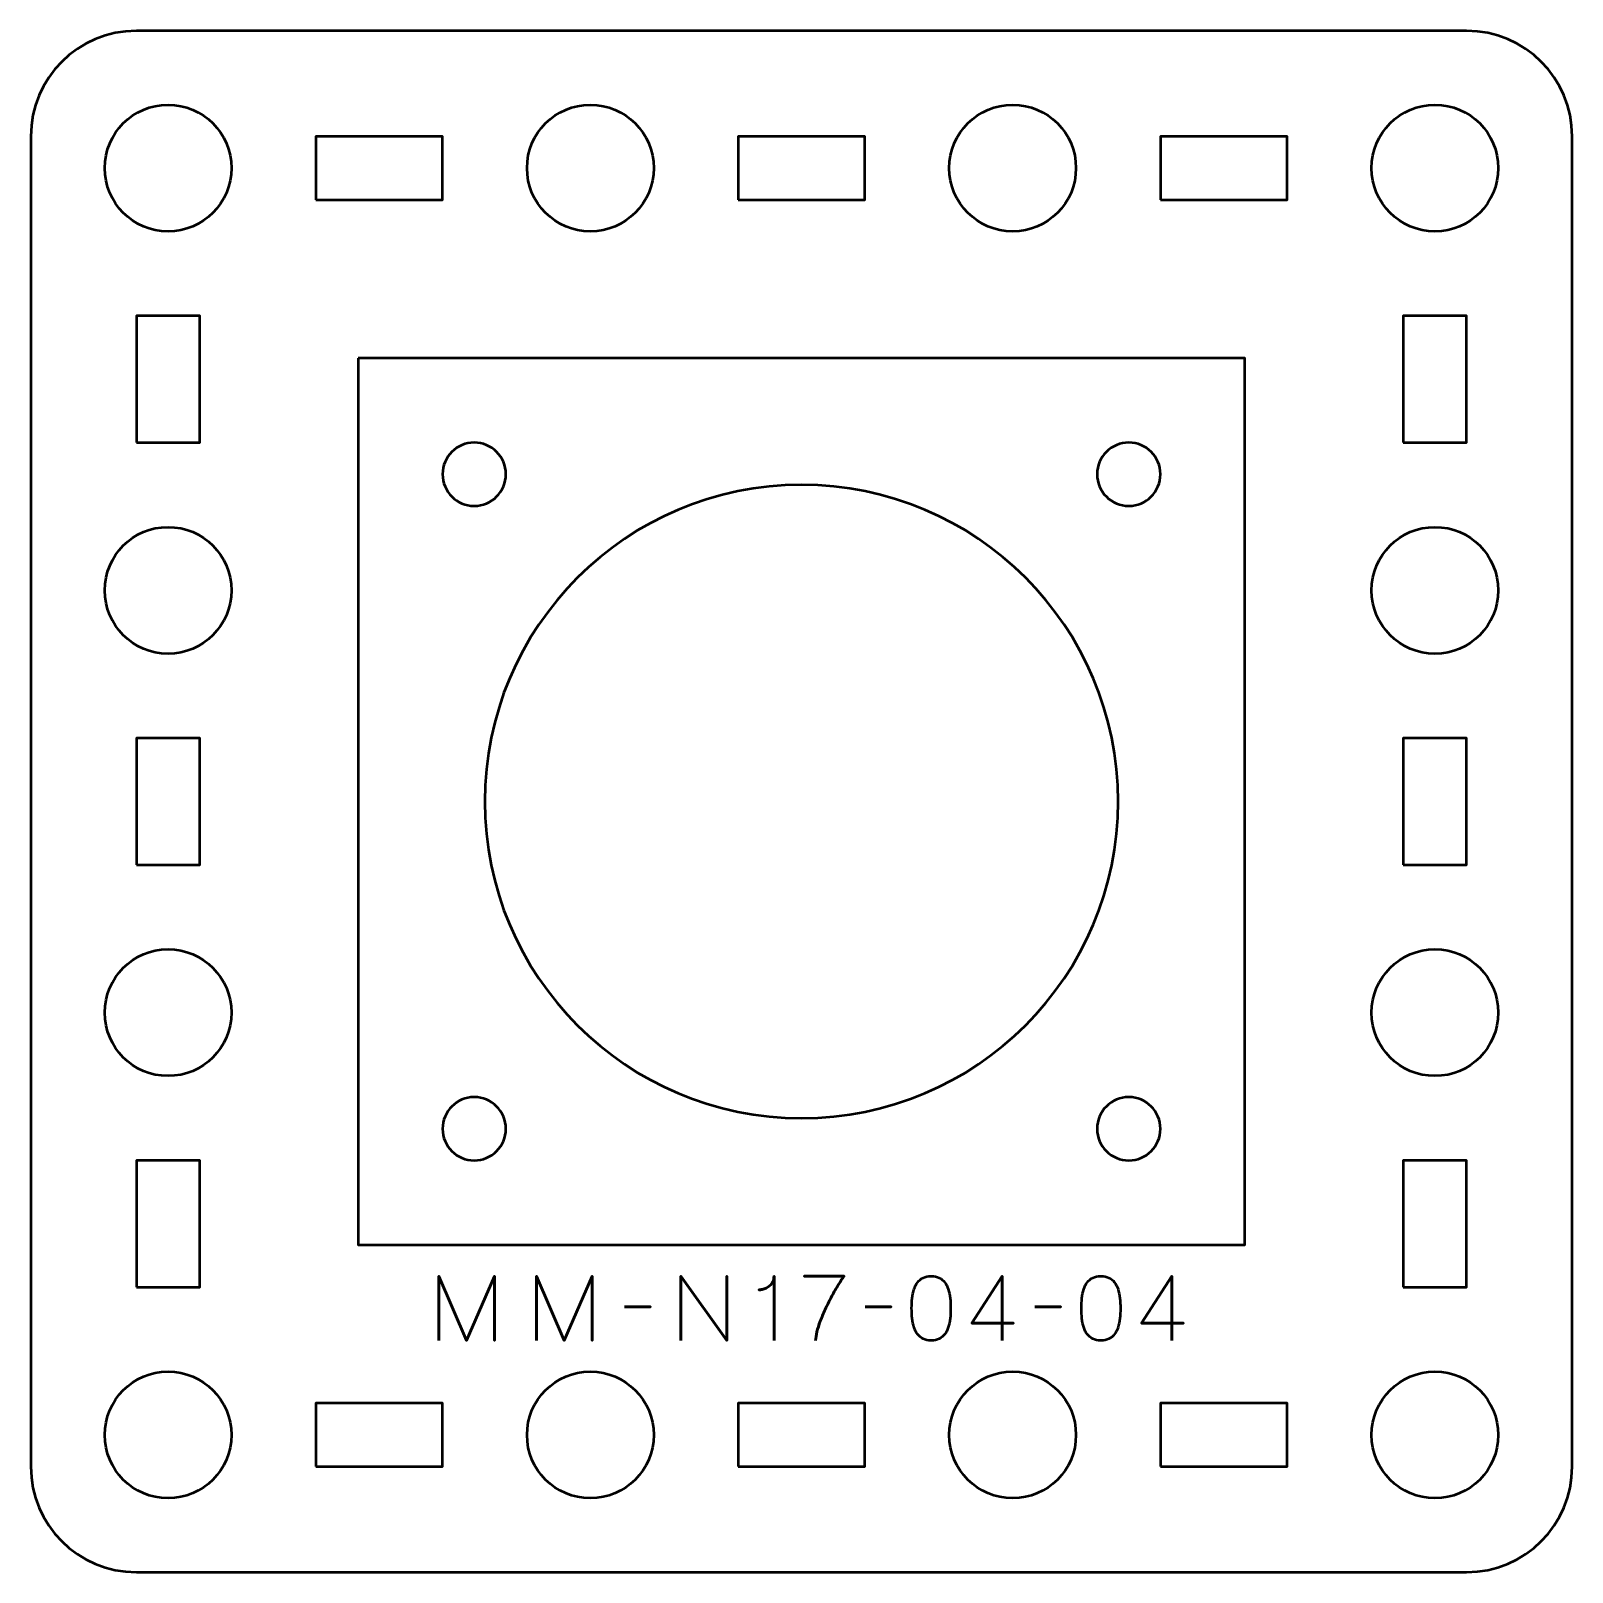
# Model space of a CAD drawing. Header units: centimetres. Extents: x -14.15 to -6.85, y -18.5 to -11.2.
import ezdxf

# ---------------------------------------------------------------- set-up
doc = ezdxf.new("R2010")
doc.units = ezdxf.units.CM
doc.header["$MEASUREMENT"] = 0
doc.layers.add('Layer 1', color=7, linetype='Continuous')

msp = doc.modelspace()

# ---------------------------------------------------------------- linework, layer by layer
at = {"layer": 'Layer 1', "color": 250, "lineweight": 53}
for points in [[(-12.79996, -11.99998), (-12.19996, -11.99998), (-12.19996, -11.69998), (-12.79996, -11.69998), (-12.79996, -11.99998)], [(-10.79996, -11.99998), (-10.19996, -11.99998), (-10.19996, -11.69998), (-10.79996, -11.69998), (-10.79996, -11.99998)], [(-8.79996, -11.99998), (-8.19996, -11.99998), (-8.19996, -11.69998), (-8.79996, -11.69998), (-8.79996, -11.99998)], [(-13.64996, -13.14998), (-13.34996, -13.14998), (-13.34996, -12.54998), (-13.64996, -12.54998), (-13.64996, -13.14998)], [(-7.64996, -13.14998), (-7.34996, -13.14998), (-7.34996, -12.54998), (-7.64996, -12.54998), (-7.64996, -13.14998)], [(-13.64996, -15.14998), (-13.34996, -15.14998), (-13.34996, -14.54998), (-13.64996, -14.54998), (-13.64996, -15.14998)], [(-7.64996, -15.14998), (-7.34996, -15.14998), (-7.34996, -14.54998), (-7.64996, -14.54998), (-7.64996, -15.14998)], [(-13.64996, -17.14998), (-13.34996, -17.14998), (-13.34996, -16.54998), (-13.64996, -16.54998), (-13.64996, -17.14998)], [(-7.64996, -17.14998), (-7.34996, -17.14998), (-7.34996, -16.54998), (-7.64996, -16.54998), (-7.64996, -17.14998)], [(-12.79996, -17.99998), (-12.19996, -17.99998), (-12.19996, -17.69998), (-12.79996, -17.69998), (-12.79996, -17.99998)], [(-10.79996, -17.99998), (-10.19996, -17.99998), (-10.19996, -17.69998), (-10.79996, -17.69998), (-10.79996, -17.99998)], [(-8.79996, -17.99998), (-8.19996, -17.99998), (-8.19996, -17.69998), (-8.79996, -17.69998), (-8.79996, -17.99998)]]:
    msp.add_lwpolyline(points, close=True, dxfattribs=at)
for centre in [(-13.49996, -11.84998), (-11.49996, -11.84998), (-9.49996, -11.84998), (-7.49996, -11.84998), (-13.49996, -13.84998), (-7.49996, -13.84998), (-13.49996, -15.84998), (-7.49996, -15.84998), (-13.49996, -17.84998), (-11.49996, -17.84998), (-9.49996, -17.84998), (-7.49996, -17.84998)]:
    msp.add_ellipse(centre, major_axis=(0, 0.3), ratio=1, dxfattribs=at)
for points, knots in [([(-14.14996, -17.99998), (-14.14996, -17.99998), (-14.14996, -11.69998), (-14.14996, -11.69998), (-14.14996, -11.69998), (-14.14996, -11.42389), (-13.92605, -11.19998), (-13.64996, -11.19998), (-13.64996, -11.19998), (-13.64996, -11.19998), (-7.34996, -11.19998), (-7.34996, -11.19998), (-7.34996, -11.19998), (-7.07387, -11.19998), (-6.84996, -11.42389), (-6.84996, -11.69998), (-6.84996, -11.69998), (-6.84996, -11.69998), (-6.84996, -17.99998), (-6.84996, -17.99998), (-6.84996, -17.99998), (-6.84996, -18.27607), (-7.07387, -18.49998), (-7.34996, -18.49998), (-7.34996, -18.49998), (-7.34996, -18.49998), (-13.64996, -18.49998), (-13.64996, -18.49998), (-13.64996, -18.49998), (-13.92605, -18.49998), (-14.14996, -18.27607), (-14.14996, -17.99998)], [0, 0, 0, 0, 0.125, 0.125, 0.125, 0.125, 0.25, 0.25, 0.25, 0.25, 0.375, 0.375, 0.375, 0.375, 0.5, 0.5, 0.5, 0.5, 0.625, 0.625, 0.625, 0.625, 0.75, 0.75, 0.75, 0.75, 0.875, 0.875, 0.875, 0.875, 1, 1, 1, 1]), ([(-12.05, -13.15), (-11.96717, -13.15), (-11.9, -13.21717), (-11.9, -13.3), (-11.9, -13.3), (-11.9, -13.38283), (-11.96717, -13.45), (-12.05, -13.45), (-12.05, -13.45), (-12.13283, -13.45), (-12.2, -13.38283), (-12.2, -13.3), (-12.2, -13.3), (-12.2, -13.21717), (-12.13283, -13.15), (-12.05, -13.15)], [0, 0, 0, 0, 0.25, 0.25, 0.25, 0.25, 0.5, 0.5, 0.5, 0.5, 0.75, 0.75, 0.75, 0.75, 1, 1, 1, 1]), ([(-8.95, -13.15), (-8.86717, -13.15), (-8.8, -13.21717), (-8.8, -13.3), (-8.8, -13.3), (-8.8, -13.38283), (-8.86717, -13.45), (-8.95, -13.45), (-8.95, -13.45), (-9.03283, -13.45), (-9.1, -13.38283), (-9.1, -13.3), (-9.1, -13.3), (-9.1, -13.21717), (-9.03283, -13.15), (-8.95, -13.15)], [0, 0, 0, 0, 0.25, 0.25, 0.25, 0.25, 0.5, 0.5, 0.5, 0.5, 0.75, 0.75, 0.75, 0.75, 1, 1, 1, 1]), ([(-10.5, -13.35), (-9.67171, -13.35), (-9, -14.02171), (-9, -14.85), (-9, -14.85), (-9, -15.67829), (-9.67171, -16.35), (-10.5, -16.35), (-10.5, -16.35), (-11.32829, -16.35), (-12, -15.67829), (-12, -14.85), (-12, -14.85), (-12, -14.02171), (-11.32829, -13.35), (-10.5, -13.35)], [0, 0, 0, 0, 0.25, 0.25, 0.25, 0.25, 0.5, 0.5, 0.5, 0.5, 0.75, 0.75, 0.75, 0.75, 1, 1, 1, 1]), ([(-12.05, -16.25), (-11.96717, -16.25), (-11.9, -16.31717), (-11.9, -16.4), (-11.9, -16.4), (-11.9, -16.48283), (-11.96717, -16.55), (-12.05, -16.55), (-12.05, -16.55), (-12.13283, -16.55), (-12.2, -16.48283), (-12.2, -16.4), (-12.2, -16.4), (-12.2, -16.31717), (-12.13283, -16.25), (-12.05, -16.25)], [0, 0, 0, 0, 0.25, 0.25, 0.25, 0.25, 0.5, 0.5, 0.5, 0.5, 0.75, 0.75, 0.75, 0.75, 1, 1, 1, 1]), ([(-8.95, -16.25), (-8.86717, -16.25), (-8.8, -16.31717), (-8.8, -16.4), (-8.8, -16.4), (-8.8, -16.48283), (-8.86717, -16.55), (-8.95, -16.55), (-8.95, -16.55), (-9.03283, -16.55), (-9.1, -16.48283), (-9.1, -16.4), (-9.1, -16.4), (-9.1, -16.31717), (-9.03283, -16.25), (-8.95, -16.25)], [0, 0, 0, 0, 0.25, 0.25, 0.25, 0.25, 0.5, 0.5, 0.5, 0.5, 0.75, 0.75, 0.75, 0.75, 1, 1, 1, 1])]:
    msp.add_open_spline(points, degree=3, knots=knots, dxfattribs=at)
at = {"layer": 'Layer 1', "color": 30, "lineweight": 53}
for points, knots in [([(-12.6, -12.75), (-12.6, -12.75), (-8.4, -12.75), (-8.4, -12.75), (-8.4, -12.75), (-8.4, -12.75), (-8.4, -16.95), (-8.4, -16.95), (-8.4, -16.95), (-8.4, -16.95), (-12.6, -16.95), (-12.6, -16.95), (-12.6, -16.95), (-12.6, -16.95), (-12.6, -12.75), (-12.6, -12.75)], [0, 0, 0, 0, 0.25, 0.25, 0.25, 0.25, 0.5, 0.5, 0.5, 0.5, 0.75, 0.75, 0.75, 0.75, 1, 1, 1, 1]), ([(-12.2172, -17.40259), (-12.2172, -17.40259), (-12.2172, -17.09737), (-12.2172, -17.09737), (-12.2172, -17.09737), (-12.2172, -17.09737), (-12.08597, -17.40259), (-12.08597, -17.40259), (-12.08597, -17.40259), (-12.08597, -17.40259), (-11.95431, -17.09737), (-11.95431, -17.09737), (-11.95431, -17.09737), (-11.95431, -17.09737), (-11.95431, -17.40259), (-11.95431, -17.40259), (-11.95431, -17.40259), (-11.95431, -17.40259), (-11.95431, -17.09737), (-11.95431, -17.09737), (-11.95431, -17.09737), (-11.95431, -17.09737), (-12.08597, -17.40259), (-12.08597, -17.40259), (-12.08597, -17.40259), (-12.08597, -17.40259), (-12.2172, -17.09737), (-12.2172, -17.09737), (-12.2172, -17.09737), (-12.2172, -17.09737), (-12.2172, -17.40259), (-12.2172, -17.40259)], [0, 0, 0, 0, 0.125, 0.125, 0.125, 0.125, 0.25, 0.25, 0.25, 0.25, 0.375, 0.375, 0.375, 0.375, 0.5, 0.5, 0.5, 0.5, 0.625, 0.625, 0.625, 0.625, 0.75, 0.75, 0.75, 0.75, 0.875, 0.875, 0.875, 0.875, 1, 1, 1, 1]), ([(-11.7545, -17.40259), (-11.7545, -17.40259), (-11.7545, -17.09737), (-11.7545, -17.09737), (-11.7545, -17.09737), (-11.7545, -17.09737), (-11.62327, -17.40259), (-11.62327, -17.40259), (-11.62327, -17.40259), (-11.62327, -17.40259), (-11.49161, -17.09737), (-11.49161, -17.09737), (-11.49161, -17.09737), (-11.49161, -17.09737), (-11.49161, -17.40259), (-11.49161, -17.40259), (-11.49161, -17.40259), (-11.49161, -17.40259), (-11.49161, -17.09737), (-11.49161, -17.09737), (-11.49161, -17.09737), (-11.49161, -17.09737), (-11.62327, -17.40259), (-11.62327, -17.40259), (-11.62327, -17.40259), (-11.62327, -17.40259), (-11.7545, -17.09737), (-11.7545, -17.09737), (-11.7545, -17.09737), (-11.7545, -17.09737), (-11.7545, -17.40259), (-11.7545, -17.40259)], [0, 0, 0, 0, 0.125, 0.125, 0.125, 0.125, 0.25, 0.25, 0.25, 0.25, 0.375, 0.375, 0.375, 0.375, 0.5, 0.5, 0.5, 0.5, 0.625, 0.625, 0.625, 0.625, 0.75, 0.75, 0.75, 0.75, 0.875, 0.875, 0.875, 0.875, 1, 1, 1, 1]), ([(-11.07167, -17.40259), (-11.07167, -17.40259), (-11.07167, -17.09737), (-11.07167, -17.09737), (-11.07167, -17.09737), (-11.07167, -17.09737), (-10.85408, -17.40259), (-10.85408, -17.40259), (-10.85408, -17.40259), (-10.85408, -17.40259), (-10.85408, -17.09737), (-10.85408, -17.09737), (-10.85408, -17.09737), (-10.85408, -17.09737), (-10.85408, -17.40259), (-10.85408, -17.40259), (-10.85408, -17.40259), (-10.85408, -17.40259), (-11.07167, -17.09737), (-11.07167, -17.09737), (-11.07167, -17.09737), (-11.07167, -17.09737), (-11.07167, -17.40259), (-11.07167, -17.40259)], [0, 0, 0, 0, 0.1666667, 0.1666667, 0.1666667, 0.1666667, 0.3333333, 0.3333333, 0.3333333, 0.3333333, 0.5, 0.5, 0.5, 0.5, 0.6666667, 0.6666667, 0.6666667, 0.6666667, 0.8333333, 0.8333333, 0.8333333, 0.8333333, 1, 1, 1, 1]), ([(-10.63013, -17.40259), (-10.63013, -17.40259), (-10.63013, -17.09737), (-10.63013, -17.09737), (-10.63013, -17.09737), (-10.6302, -17.10774), (-10.63204, -17.11663), (-10.63557, -17.12404), (-10.63557, -17.12404), (-10.63902, -17.13152), (-10.64361, -17.13766), (-10.64925, -17.14259), (-10.64925, -17.14259), (-10.6549, -17.14753), (-10.66097, -17.15148), (-10.66746, -17.15445), (-10.66746, -17.15445), (-10.67395, -17.15734), (-10.68023, -17.15953), (-10.6863, -17.16087), (-10.6863, -17.16087), (-10.69243, -17.16228), (-10.69766, -17.16313), (-10.7021, -17.16341), (-10.7021, -17.16341), (-10.69766, -17.16313), (-10.69243, -17.16228), (-10.6863, -17.16087), (-10.6863, -17.16087), (-10.68023, -17.15953), (-10.67395, -17.15734), (-10.66746, -17.15445), (-10.66746, -17.15445), (-10.66097, -17.15148), (-10.6549, -17.14753), (-10.64925, -17.14259), (-10.64925, -17.14259), (-10.64361, -17.13766), (-10.63902, -17.13152), (-10.63557, -17.12404), (-10.63557, -17.12404), (-10.63204, -17.11663), (-10.6302, -17.10774), (-10.63013, -17.09737), (-10.63013, -17.09737), (-10.63013, -17.09737), (-10.63013, -17.40259), (-10.63013, -17.40259)], [0, 0, 0, 0, 0.0833333, 0.0833333, 0.0833333, 0.0833333, 0.1666667, 0.1666667, 0.1666667, 0.1666667, 0.25, 0.25, 0.25, 0.25, 0.3333333, 0.3333333, 0.3333333, 0.3333333, 0.4166667, 0.4166667, 0.4166667, 0.4166667, 0.5, 0.5, 0.5, 0.5, 0.5833333, 0.5833333, 0.5833333, 0.5833333, 0.6666667, 0.6666667, 0.6666667, 0.6666667, 0.75, 0.75, 0.75, 0.75, 0.8333333, 0.8333333, 0.8333333, 0.8333333, 0.9166667, 0.9166667, 0.9166667, 0.9166667, 1, 1, 1, 1]), ([(-10.43287, -17.40259), (-10.43266, -17.39081), (-10.43061, -17.37719), (-10.42673, -17.36167), (-10.42673, -17.36167), (-10.42285, -17.34608), (-10.41756, -17.32928), (-10.41085, -17.31129), (-10.41085, -17.31129), (-10.40415, -17.2933), (-10.39639, -17.27481), (-10.38764, -17.25569), (-10.38764, -17.25569), (-10.37896, -17.23657), (-10.36958, -17.21767), (-10.35963, -17.19883), (-10.35963, -17.19883), (-10.34968, -17.17999), (-10.33952, -17.16193), (-10.32915, -17.14464), (-10.32915, -17.14464), (-10.31878, -17.12743), (-10.30862, -17.11169), (-10.29867, -17.09737), (-10.29867, -17.09737), (-10.29867, -17.09737), (-10.4879, -17.09737), (-10.4879, -17.09737), (-10.4879, -17.09737), (-10.4879, -17.09737), (-10.29867, -17.09737), (-10.29867, -17.09737), (-10.29867, -17.09737), (-10.30862, -17.11169), (-10.31878, -17.12743), (-10.32915, -17.14464), (-10.32915, -17.14464), (-10.33952, -17.16193), (-10.34968, -17.17999), (-10.35963, -17.19883), (-10.35963, -17.19883), (-10.36958, -17.21767), (-10.37896, -17.23657), (-10.38764, -17.25569), (-10.38764, -17.25569), (-10.39639, -17.27481), (-10.40415, -17.2933), (-10.41085, -17.31129), (-10.41085, -17.31129), (-10.41756, -17.32928), (-10.42285, -17.34608), (-10.42673, -17.36167), (-10.42673, -17.36167), (-10.43061, -17.37719), (-10.43266, -17.39081), (-10.43287, -17.40259)], [0, 0, 0, 0, 0.0714286, 0.0714286, 0.0714286, 0.0714286, 0.1428571, 0.1428571, 0.1428571, 0.1428571, 0.2142857, 0.2142857, 0.2142857, 0.2142857, 0.2857143, 0.2857143, 0.2857143, 0.2857143, 0.3571429, 0.3571429, 0.3571429, 0.3571429, 0.4285714, 0.4285714, 0.4285714, 0.4285714, 0.5, 0.5, 0.5, 0.5, 0.5714286, 0.5714286, 0.5714286, 0.5714286, 0.6428571, 0.6428571, 0.6428571, 0.6428571, 0.7142857, 0.7142857, 0.7142857, 0.7142857, 0.7857143, 0.7857143, 0.7857143, 0.7857143, 0.8571429, 0.8571429, 0.8571429, 0.8571429, 0.9285714, 0.9285714, 0.9285714, 0.9285714, 1, 1, 1, 1]), ([(-9.88592, -17.40259), (-9.87111, -17.40252), (-9.85834, -17.39991), (-9.84768, -17.39483), (-9.84768, -17.39483), (-9.8371, -17.38975), (-9.82828, -17.38248), (-9.82123, -17.37324), (-9.82123, -17.37324), (-9.81424, -17.36393), (-9.80874, -17.35292), (-9.80465, -17.34022), (-9.80465, -17.34022), (-9.80062, -17.32752), (-9.79773, -17.31362), (-9.79611, -17.29838), (-9.79611, -17.29838), (-9.79441, -17.28314), (-9.79357, -17.26712), (-9.79364, -17.25019), (-9.79364, -17.25019), (-9.79357, -17.23333), (-9.79441, -17.21731), (-9.79611, -17.20214), (-9.79611, -17.20214), (-9.79773, -17.18697), (-9.80062, -17.173), (-9.80465, -17.1603), (-9.80465, -17.1603), (-9.80874, -17.14767), (-9.81424, -17.13667), (-9.82123, -17.12728), (-9.82123, -17.12728), (-9.82828, -17.11797), (-9.8371, -17.1107), (-9.84768, -17.10562), (-9.84768, -17.10562), (-9.85834, -17.10047), (-9.87111, -17.09786), (-9.88592, -17.09779), (-9.88592, -17.09779), (-9.90074, -17.09786), (-9.91351, -17.10047), (-9.92417, -17.10562), (-9.92417, -17.10562), (-9.93475, -17.1107), (-9.94357, -17.11797), (-9.95062, -17.12728), (-9.95062, -17.12728), (-9.95761, -17.13667), (-9.96311, -17.14767), (-9.9672, -17.1603), (-9.9672, -17.1603), (-9.97123, -17.173), (-9.97412, -17.18697), (-9.97574, -17.20214), (-9.97574, -17.20214), (-9.97743, -17.21731), (-9.97828, -17.23333), (-9.97821, -17.25019), (-9.97821, -17.25019), (-9.97828, -17.26712), (-9.97743, -17.28314), (-9.97574, -17.29838), (-9.97574, -17.29838), (-9.97412, -17.31362), (-9.97123, -17.32752), (-9.9672, -17.34022), (-9.9672, -17.34022), (-9.96311, -17.35292), (-9.95761, -17.36393), (-9.95062, -17.37324), (-9.95062, -17.37324), (-9.94357, -17.38248), (-9.93475, -17.38975), (-9.92417, -17.39483), (-9.92417, -17.39483), (-9.91351, -17.39991), (-9.90074, -17.40252), (-9.88592, -17.40259)], [0, 0, 0, 0, 0.05, 0.05, 0.05, 0.05, 0.1, 0.1, 0.1, 0.1, 0.15, 0.15, 0.15, 0.15, 0.2, 0.2, 0.2, 0.2, 0.25, 0.25, 0.25, 0.25, 0.3, 0.3, 0.3, 0.3, 0.35, 0.35, 0.35, 0.35, 0.4, 0.4, 0.4, 0.4, 0.45, 0.45, 0.45, 0.45, 0.5, 0.5, 0.5, 0.5, 0.55, 0.55, 0.55, 0.55, 0.6, 0.6, 0.6, 0.6, 0.65, 0.65, 0.65, 0.65, 0.7, 0.7, 0.7, 0.7, 0.75, 0.75, 0.75, 0.75, 0.8, 0.8, 0.8, 0.8, 0.85, 0.85, 0.85, 0.85, 0.9, 0.9, 0.9, 0.9, 0.95, 0.95, 0.95, 0.95, 1, 1, 1, 1]), ([(-9.88592, -17.40259), (-9.87111, -17.40252), (-9.85834, -17.39991), (-9.84768, -17.39483), (-9.84768, -17.39483), (-9.8371, -17.38975), (-9.82828, -17.38248), (-9.82123, -17.37324), (-9.82123, -17.37324), (-9.81424, -17.36393), (-9.80874, -17.35292), (-9.80465, -17.34022), (-9.80465, -17.34022), (-9.80062, -17.32752), (-9.79773, -17.31362), (-9.79611, -17.29838), (-9.79611, -17.29838), (-9.79441, -17.28314), (-9.79357, -17.26712), (-9.79364, -17.25019), (-9.79364, -17.25019), (-9.79357, -17.23333), (-9.79441, -17.21731), (-9.79611, -17.20214), (-9.79611, -17.20214), (-9.79773, -17.18697), (-9.80062, -17.173), (-9.80465, -17.1603), (-9.80465, -17.1603), (-9.80874, -17.14767), (-9.81424, -17.13667), (-9.82123, -17.12728), (-9.82123, -17.12728), (-9.82828, -17.11797), (-9.8371, -17.1107), (-9.84768, -17.10562), (-9.84768, -17.10562), (-9.85834, -17.10047), (-9.87111, -17.09786), (-9.88592, -17.09779), (-9.88592, -17.09779), (-9.90074, -17.09786), (-9.91351, -17.10047), (-9.92417, -17.10562), (-9.92417, -17.10562), (-9.93475, -17.1107), (-9.94357, -17.11797), (-9.95062, -17.12728), (-9.95062, -17.12728), (-9.95761, -17.13667), (-9.96311, -17.14767), (-9.9672, -17.1603), (-9.9672, -17.1603), (-9.97123, -17.173), (-9.97412, -17.18697), (-9.97574, -17.20214), (-9.97574, -17.20214), (-9.97743, -17.21731), (-9.97828, -17.23333), (-9.97821, -17.25019), (-9.97821, -17.25019), (-9.97828, -17.26712), (-9.97743, -17.28314), (-9.97574, -17.29838), (-9.97574, -17.29838), (-9.97412, -17.31362), (-9.97123, -17.32752), (-9.9672, -17.34022), (-9.9672, -17.34022), (-9.96311, -17.35292), (-9.95761, -17.36393), (-9.95062, -17.37324), (-9.95062, -17.37324), (-9.94357, -17.38248), (-9.93475, -17.38975), (-9.92417, -17.39483), (-9.92417, -17.39483), (-9.91351, -17.39991), (-9.90074, -17.40252), (-9.88592, -17.40259)], [0, 0, 0, 0, 0.05, 0.05, 0.05, 0.05, 0.1, 0.1, 0.1, 0.1, 0.15, 0.15, 0.15, 0.15, 0.2, 0.2, 0.2, 0.2, 0.25, 0.25, 0.25, 0.25, 0.3, 0.3, 0.3, 0.3, 0.35, 0.35, 0.35, 0.35, 0.4, 0.4, 0.4, 0.4, 0.45, 0.45, 0.45, 0.45, 0.5, 0.5, 0.5, 0.5, 0.55, 0.55, 0.55, 0.55, 0.6, 0.6, 0.6, 0.6, 0.65, 0.65, 0.65, 0.65, 0.7, 0.7, 0.7, 0.7, 0.75, 0.75, 0.75, 0.75, 0.8, 0.8, 0.8, 0.8, 0.85, 0.85, 0.85, 0.85, 0.9, 0.9, 0.9, 0.9, 0.95, 0.95, 0.95, 0.95, 1, 1, 1, 1]), ([(-9.54938, -17.40259), (-9.54938, -17.40259), (-9.54938, -17.09737), (-9.54938, -17.09737), (-9.54938, -17.09737), (-9.54938, -17.09737), (-9.69331, -17.32131), (-9.69331, -17.32131), (-9.69331, -17.32131), (-9.69331, -17.32131), (-9.49519, -17.32131), (-9.49519, -17.32131), (-9.49519, -17.32131), (-9.49519, -17.32131), (-9.69331, -17.32131), (-9.69331, -17.32131), (-9.69331, -17.32131), (-9.69331, -17.32131), (-9.54938, -17.09737), (-9.54938, -17.09737), (-9.54938, -17.09737), (-9.54938, -17.09737), (-9.54938, -17.40259), (-9.54938, -17.40259)], [0, 0, 0, 0, 0.1666667, 0.1666667, 0.1666667, 0.1666667, 0.3333333, 0.3333333, 0.3333333, 0.3333333, 0.5, 0.5, 0.5, 0.5, 0.6666667, 0.6666667, 0.6666667, 0.6666667, 0.8333333, 0.8333333, 0.8333333, 0.8333333, 1, 1, 1, 1]), ([(-9.08202, -17.40259), (-9.06721, -17.40252), (-9.05444, -17.39991), (-9.04378, -17.39483), (-9.04378, -17.39483), (-9.0332, -17.38975), (-9.02438, -17.38248), (-9.01733, -17.37324), (-9.01733, -17.37324), (-9.01034, -17.36393), (-9.00484, -17.35292), (-9.00075, -17.34022), (-9.00075, -17.34022), (-8.99672, -17.32752), (-8.99383, -17.31362), (-8.99221, -17.29838), (-8.99221, -17.29838), (-8.99051, -17.28314), (-8.98967, -17.26712), (-8.98974, -17.25019), (-8.98974, -17.25019), (-8.98967, -17.23333), (-8.99051, -17.21731), (-8.99221, -17.20214), (-8.99221, -17.20214), (-8.99383, -17.18697), (-8.99672, -17.173), (-9.00075, -17.1603), (-9.00075, -17.1603), (-9.00484, -17.14767), (-9.01034, -17.13667), (-9.01733, -17.12728), (-9.01733, -17.12728), (-9.02438, -17.11797), (-9.0332, -17.1107), (-9.04378, -17.10562), (-9.04378, -17.10562), (-9.05444, -17.10047), (-9.06721, -17.09786), (-9.08202, -17.09779), (-9.08202, -17.09779), (-9.09684, -17.09786), (-9.10961, -17.10047), (-9.12027, -17.10562), (-9.12027, -17.10562), (-9.13085, -17.1107), (-9.13967, -17.11797), (-9.14672, -17.12728), (-9.14672, -17.12728), (-9.15371, -17.13667), (-9.15921, -17.14767), (-9.1633, -17.1603), (-9.1633, -17.1603), (-9.16733, -17.173), (-9.17022, -17.18697), (-9.17184, -17.20214), (-9.17184, -17.20214), (-9.17353, -17.21731), (-9.17438, -17.23333), (-9.17431, -17.25019), (-9.17431, -17.25019), (-9.17438, -17.26712), (-9.17353, -17.28314), (-9.17184, -17.29838), (-9.17184, -17.29838), (-9.17022, -17.31362), (-9.16733, -17.32752), (-9.1633, -17.34022), (-9.1633, -17.34022), (-9.15921, -17.35292), (-9.15371, -17.36393), (-9.14672, -17.37324), (-9.14672, -17.37324), (-9.13967, -17.38248), (-9.13085, -17.38975), (-9.12027, -17.39483), (-9.12027, -17.39483), (-9.10961, -17.39991), (-9.09684, -17.40252), (-9.08202, -17.40259)], [0, 0, 0, 0, 0.05, 0.05, 0.05, 0.05, 0.1, 0.1, 0.1, 0.1, 0.15, 0.15, 0.15, 0.15, 0.2, 0.2, 0.2, 0.2, 0.25, 0.25, 0.25, 0.25, 0.3, 0.3, 0.3, 0.3, 0.35, 0.35, 0.35, 0.35, 0.4, 0.4, 0.4, 0.4, 0.45, 0.45, 0.45, 0.45, 0.5, 0.5, 0.5, 0.5, 0.55, 0.55, 0.55, 0.55, 0.6, 0.6, 0.6, 0.6, 0.65, 0.65, 0.65, 0.65, 0.7, 0.7, 0.7, 0.7, 0.75, 0.75, 0.75, 0.75, 0.8, 0.8, 0.8, 0.8, 0.85, 0.85, 0.85, 0.85, 0.9, 0.9, 0.9, 0.9, 0.95, 0.95, 0.95, 0.95, 1, 1, 1, 1]), ([(-9.08202, -17.40259), (-9.06721, -17.40252), (-9.05444, -17.39991), (-9.04378, -17.39483), (-9.04378, -17.39483), (-9.0332, -17.38975), (-9.02438, -17.38248), (-9.01733, -17.37324), (-9.01733, -17.37324), (-9.01034, -17.36393), (-9.00484, -17.35292), (-9.00075, -17.34022), (-9.00075, -17.34022), (-8.99672, -17.32752), (-8.99383, -17.31362), (-8.99221, -17.29838), (-8.99221, -17.29838), (-8.99051, -17.28314), (-8.98967, -17.26712), (-8.98974, -17.25019), (-8.98974, -17.25019), (-8.98967, -17.23333), (-8.99051, -17.21731), (-8.99221, -17.20214), (-8.99221, -17.20214), (-8.99383, -17.18697), (-8.99672, -17.173), (-9.00075, -17.1603), (-9.00075, -17.1603), (-9.00484, -17.14767), (-9.01034, -17.13667), (-9.01733, -17.12728), (-9.01733, -17.12728), (-9.02438, -17.11797), (-9.0332, -17.1107), (-9.04378, -17.10562), (-9.04378, -17.10562), (-9.05444, -17.10047), (-9.06721, -17.09786), (-9.08202, -17.09779), (-9.08202, -17.09779), (-9.09684, -17.09786), (-9.10961, -17.10047), (-9.12027, -17.10562), (-9.12027, -17.10562), (-9.13085, -17.1107), (-9.13967, -17.11797), (-9.14672, -17.12728), (-9.14672, -17.12728), (-9.15371, -17.13667), (-9.15921, -17.14767), (-9.1633, -17.1603), (-9.1633, -17.1603), (-9.16733, -17.173), (-9.17022, -17.18697), (-9.17184, -17.20214), (-9.17184, -17.20214), (-9.17353, -17.21731), (-9.17438, -17.23333), (-9.17431, -17.25019), (-9.17431, -17.25019), (-9.17438, -17.26712), (-9.17353, -17.28314), (-9.17184, -17.29838), (-9.17184, -17.29838), (-9.17022, -17.31362), (-9.16733, -17.32752), (-9.1633, -17.34022), (-9.1633, -17.34022), (-9.15921, -17.35292), (-9.15371, -17.36393), (-9.14672, -17.37324), (-9.14672, -17.37324), (-9.13967, -17.38248), (-9.13085, -17.38975), (-9.12027, -17.39483), (-9.12027, -17.39483), (-9.10961, -17.39991), (-9.09684, -17.40252), (-9.08202, -17.40259)], [0, 0, 0, 0, 0.05, 0.05, 0.05, 0.05, 0.1, 0.1, 0.1, 0.1, 0.15, 0.15, 0.15, 0.15, 0.2, 0.2, 0.2, 0.2, 0.25, 0.25, 0.25, 0.25, 0.3, 0.3, 0.3, 0.3, 0.35, 0.35, 0.35, 0.35, 0.4, 0.4, 0.4, 0.4, 0.45, 0.45, 0.45, 0.45, 0.5, 0.5, 0.5, 0.5, 0.55, 0.55, 0.55, 0.55, 0.6, 0.6, 0.6, 0.6, 0.65, 0.65, 0.65, 0.65, 0.7, 0.7, 0.7, 0.7, 0.75, 0.75, 0.75, 0.75, 0.8, 0.8, 0.8, 0.8, 0.85, 0.85, 0.85, 0.85, 0.9, 0.9, 0.9, 0.9, 0.95, 0.95, 0.95, 0.95, 1, 1, 1, 1]), ([(-8.74548, -17.40259), (-8.74548, -17.40259), (-8.74548, -17.09737), (-8.74548, -17.09737), (-8.74548, -17.09737), (-8.74548, -17.09737), (-8.88941, -17.32131), (-8.88941, -17.32131), (-8.88941, -17.32131), (-8.88941, -17.32131), (-8.69129, -17.32131), (-8.69129, -17.32131), (-8.69129, -17.32131), (-8.69129, -17.32131), (-8.88941, -17.32131), (-8.88941, -17.32131), (-8.88941, -17.32131), (-8.88941, -17.32131), (-8.74548, -17.09737), (-8.74548, -17.09737), (-8.74548, -17.09737), (-8.74548, -17.09737), (-8.74548, -17.40259), (-8.74548, -17.40259)], [0, 0, 0, 0, 0.1666667, 0.1666667, 0.1666667, 0.1666667, 0.3333333, 0.3333333, 0.3333333, 0.3333333, 0.5, 0.5, 0.5, 0.5, 0.6666667, 0.6666667, 0.6666667, 0.6666667, 0.8333333, 0.8333333, 0.8333333, 0.8333333, 1, 1, 1, 1]), ([(-11.33752, -17.24299), (-11.33752, -17.24299), (-11.21433, -17.24299), (-11.21433, -17.24299), (-11.21433, -17.24299), (-11.21433, -17.24299), (-11.33752, -17.24299), (-11.33752, -17.24299)], [0, 0, 0, 0, 0.5, 0.5, 0.5, 0.5, 1, 1, 1, 1]), ([(-10.19834, -17.24299), (-10.19834, -17.24299), (-10.07515, -17.24299), (-10.07515, -17.24299), (-10.07515, -17.24299), (-10.07515, -17.24299), (-10.19834, -17.24299), (-10.19834, -17.24299)], [0, 0, 0, 0, 0.5, 0.5, 0.5, 0.5, 1, 1, 1, 1]), ([(-9.39444, -17.24299), (-9.39444, -17.24299), (-9.27125, -17.24299), (-9.27125, -17.24299), (-9.27125, -17.24299), (-9.27125, -17.24299), (-9.39444, -17.24299), (-9.39444, -17.24299)], [0, 0, 0, 0, 0.5, 0.5, 0.5, 0.5, 1, 1, 1, 1])]:
    msp.add_open_spline(points, degree=3, knots=knots, dxfattribs=at)

doc.saveas('drawing.dxf')
